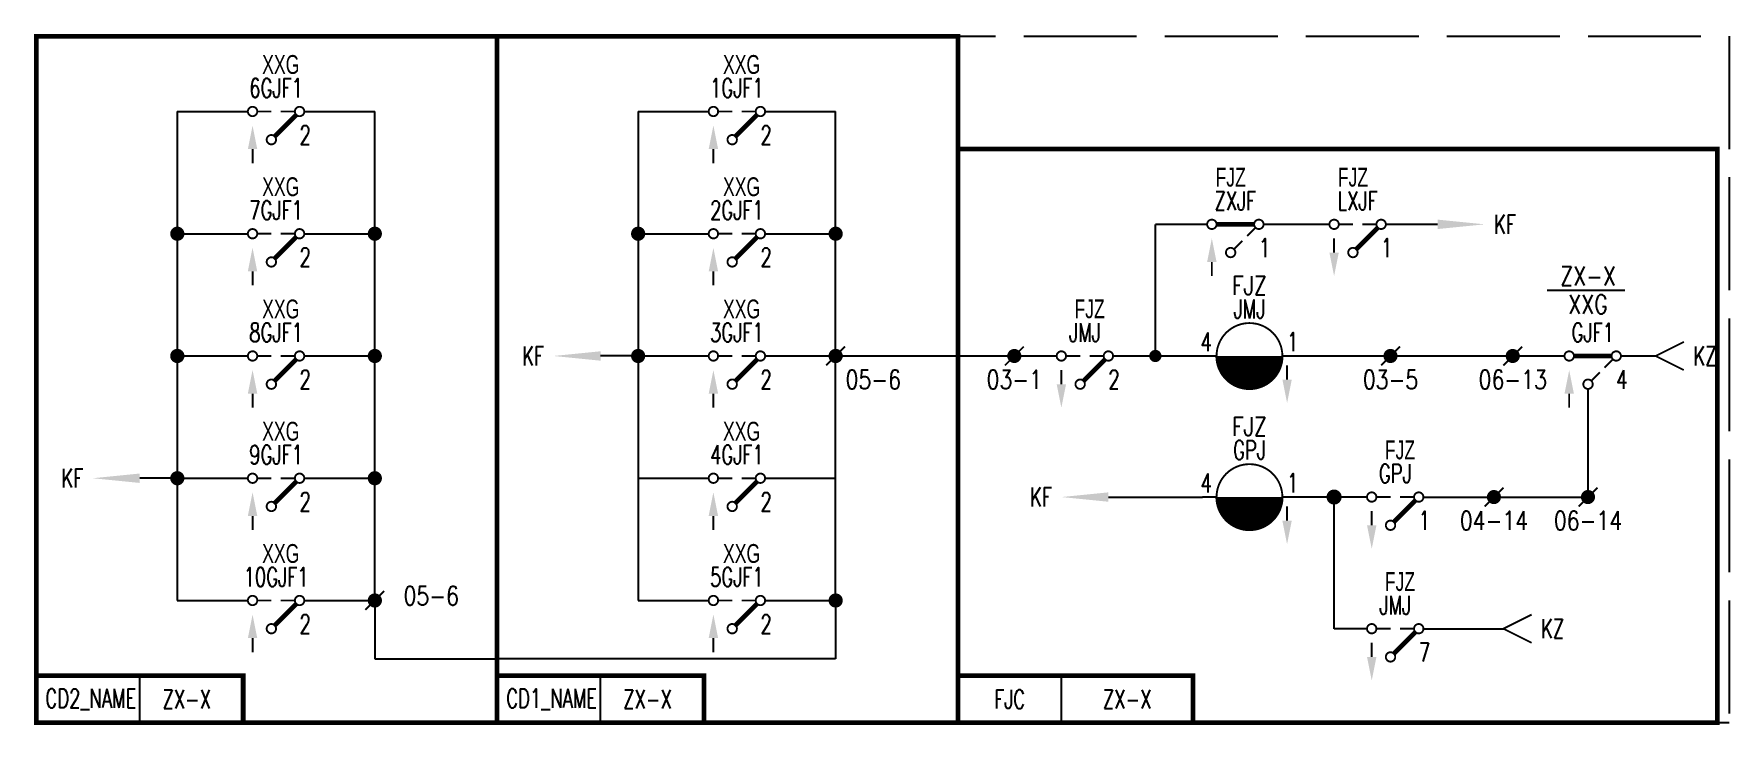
# Model space of a CAD drawing. Header units: millimetres. Extents: x -180 to 0, y -73 to 0.
import ezdxf
from ezdxf.enums import TextEntityAlignment as Align

# ---------------------------------------------------------------- set-up
doc = ezdxf.new("R2010")
doc.units = ezdxf.units.MM
doc.linetypes.add('ACAD_ISO02W100', pattern=[15, 12, -3])
doc.layers.add('hide', color=7, linetype='Continuous')
doc.layers.add('tie', color=7, linetype='Continuous')
doc.styles.add('HZ', font='TXT', dxfattribs={"width": 0.7, "bigfont": 'HZTXT'})

# ---------------------------------------------------------------- blocks, each defined once
blk = doc.blocks.new('D4')
for points, const_width in [([(2.73, 2.73), (0.36, 0.36)], 0.5), ([(0.5, 0), (2, 0)], 0.2), ([(3, 0), (4.5, 0)], 0.2)]:
    blk.add_lwpolyline(points, dxfattribs=dict(const_width=const_width))
at = {"const_width": 0.2}
for points in [[(3, 3.5, -1), (3, 2.5, -1), (3, 3.5)], [(0, 0.5, -1), (0, -0.5, -1), (0, 0.5)], [(5, 0.5, -1), (5, -0.5, -1), (5, 0.5)]]:
    blk.add_lwpolyline(points, format="xyb", dxfattribs=at)
blk = doc.blocks.new('D3')
for points, const_width in [([(1.75, 1.75), (2.69, 2.69)], 0.2), ([(0.32, 0.32), (1.25, 1.25)], 0.2), ([(4.5, 0), (0.5, 0)], 0.5)]:
    blk.add_lwpolyline(points, dxfattribs=dict(const_width=const_width))
at = {"const_width": 0.2}
for points in [[(3, 3.5, -1), (3, 2.5, -1), (3, 3.5)], [(0, 0.5, -1), (0, -0.5, -1), (0, 0.5)], [(5, 0.5, -1), (5, -0.5, -1), (5, 0.5)]]:
    blk.add_lwpolyline(points, format="xyb", dxfattribs=at)

msp = doc.modelspace()

# ---------------------------------------------------------------- linework, layer by layer
at = {"color": 7}
for p, q in [((-165, -8), (-157.5, -8)), ((-165, -8), (-165, -60)), ((-151.5, -8), (-144, -8)), ((-144, -60), (-144, -8)), ((-116, -8), (-108.5, -8)), ((-116, -8), (-116, -60)), ((-102.5, -8), (-95, -8)), ((-95, -60), (-95, -8)), ((-165, -21), (-157.5, -21)), ((-151.5, -21), (-144, -21)), ((-116, -21), (-108.5, -21)), ((-102.5, -21), (-95, -21)), ((-55.5, -20), (-61, -20)), ((-61, -34), (-61, -20)), ((-42.5, -20), (-49.5, -20)), ((-31, -20), (-36.5, -20)), ((-19.34, -27), (-11.08, -27)), ((-165, -34), (-157.5, -34)), ((-151.5, -34), (-144, -34)), ((-116, -34), (-120, -34)), ((-116, -34), (-108.5, -34)), ((-102.5, -34), (-95, -34)), ((-95, -34), (-82, -34)), ((-82, -34), (-71.5, -34)), ((-65.5, -34), (-56, -34)), ((-46, -34), (-17.5, -34)), ((-11.5, -34), (-7.81, -34)), ((-15, -49), (-15, -37.5)), ((-165, -47), (-169, -47)), ((-165, -47), (-157.5, -47)), ((-151.5, -47), (-144, -47)), ((-116, -47), (-108.5, -47)), ((-102.5, -47), (-95, -47)), ((-66, -49), (-56, -49)), ((-38.5, -49), (-46, -49)), ((-42, -63), (-42, -49)), ((-32.5, -49), (-15, -49)), ((-165, -60), (-157.5, -60)), ((-151.5, -60), (-144, -60)), ((-144, -60), (-144, -66.22)), ((-116, -60), (-108.5, -60)), ((-102.5, -60), (-95, -60)), ((-95, -60), (-95, -66.22)), ((-38.5, -63), (-42, -63)), ((-32.5, -63), (-24, -63)), ((-144, -66.22), (-131, -66.22)), ((-95, -66.22), (-131, -66.22)), ((-169, -73), (-169, -68)), ((-120, -73), (-120, -68)), ((-71, -73), (-71, -68))]:
    msp.add_line(p, q, dxfattribs=at)
at = {"const_width": 0.5}
for points in [[(-180, -73), (-131, -73), (-131, 0), (-180, 0), (-180, -73)], [(-131, -73), (-82, -73), (-82, 0), (-131, 0), (-131, -73)], [(-180, -68), (-180, -73), (-158, -73)], [(-131, -68), (-131, -73), (-109, -73)]]:
    msp.add_lwpolyline(points, dxfattribs=at)
at = {"color": 7}
for points, const_width in [([(-157, -8.5, -1), (-157, -7.5, -1), (-157, -8.5)], 0.2), ([(-152, -8.5, -1), (-152, -7.5, -1), (-152, -8.5)], 0.2), ([(-108, -8.5, -1), (-108, -7.5, -1), (-108, -8.5)], 0.2), ([(-103, -8.5, -1), (-103, -7.5, -1), (-103, -8.5)], 0.2), ([(-155, -11.5, -1), (-155, -10.5, -1), (-155, -11.5)], 0.2), ([(-106, -11.5, -1), (-106, -10.5, -1), (-106, -11.5)], 0.2), ([(-157, -21.5, -1), (-157, -20.5, -1), (-157, -21.5)], 0.2), ([(-152, -21.5, -1), (-152, -20.5, -1), (-152, -21.5)], 0.2), ([(-108, -21.5, -1), (-108, -20.5, -1), (-108, -21.5)], 0.2), ([(-103, -21.5, -1), (-103, -20.5, -1), (-103, -21.5)], 0.2), ([(-155, -24.5, -1), (-155, -23.5, -1), (-155, -24.5)], 0.2), ([(-106, -24.5, -1), (-106, -23.5, -1), (-106, -24.5)], 0.2), ([(-51, -35.81, -0.414214), (-52.81, -34)], 3.62), ([(-49.19, -34, -0.414214), (-51, -35.81)], 3.62), ([(-157, -34.5, -1), (-157, -33.5, -1), (-157, -34.5)], 0.2), ([(-152, -34.5, -1), (-152, -33.5, -1), (-152, -34.5)], 0.2), ([(-108, -34.5, -1), (-108, -33.5, -1), (-108, -34.5)], 0.2), ([(-103, -34.5, -1), (-103, -33.5, -1), (-103, -34.5)], 0.2), ([(-17, -34.5, -1), (-17, -33.5, -1), (-17, -34.5)], 0.2), ([(-12, -34.5, -1), (-12, -33.5, -1), (-12, -34.5)], 0.2), ([(-155, -37.5, -1), (-155, -36.5, -1), (-155, -37.5)], 0.2), ([(-106, -37.5, -1), (-106, -36.5, -1), (-106, -37.5)], 0.2), ([(-15, -37.5, -1), (-15, -36.5, -1), (-15, -37.5)], 0.2), ([(-157, -47.5, -1), (-157, -46.5, -1), (-157, -47.5)], 0.2), ([(-152, -47.5, -1), (-152, -46.5, -1), (-152, -47.5)], 0.2), ([(-108, -47.5, -1), (-108, -46.5, -1), (-108, -47.5)], 0.2), ([(-103, -47.5, -1), (-103, -46.5, -1), (-103, -47.5)], 0.2), ([(-51, -50.81, -0.414214), (-52.81, -49)], 3.62), ([(-49.19, -49, -0.414214), (-51, -50.81)], 3.62), ([(-155, -50.5, -1), (-155, -49.5, -1), (-155, -50.5)], 0.2), ([(-106, -50.5, -1), (-106, -49.5, -1), (-106, -50.5)], 0.2), ([(-157, -60.5, -1), (-157, -59.5, -1), (-157, -60.5)], 0.2), ([(-152, -60.5, -1), (-152, -59.5, -1), (-152, -60.5)], 0.2), ([(-108, -60.5, -1), (-108, -59.5, -1), (-108, -60.5)], 0.2), ([(-103, -60.5, -1), (-103, -59.5, -1), (-103, -60.5)], 0.2), ([(-155, -63.5, -1), (-155, -62.5, -1), (-155, -63.5)], 0.2), ([(-106, -63.5, -1), (-106, -62.5, -1), (-106, -63.5)], 0.2)]:
    msp.add_lwpolyline(points, format="xyb", dxfattribs=dict(at, const_width=const_width))
for points, const_width in [([(-155, -8), (-156.5, -8)], 0.2), ([(-154.73, -10.73), (-152.36, -8.36)], 0.5), ([(-152.5, -8), (-154, -8)], 0.2), ([(-106, -8), (-107.5, -8)], 0.2), ([(-105.73, -10.73), (-103.36, -8.36)], 0.5), ([(-103.5, -8), (-105, -8)], 0.2), ([(-157, -12), (-157, -13.5)], 0.2), ([(-108, -12), (-108, -13.5)], 0.2), ([(-82, -12), (-1.25, -12), (-1.25, -73), (-82, -73), (-82, -12), (-82, -12)], 0.5), ([(-155, -21), (-156.5, -21)], 0.2), ([(-154.73, -23.73), (-152.36, -21.36)], 0.5), ([(-152.5, -21), (-154, -21)], 0.2), ([(-106, -21), (-107.5, -21)], 0.2), ([(-105.73, -23.73), (-103.36, -21.36)], 0.5), ([(-103.5, -21), (-105, -21)], 0.2), ([(-42, -23), (-42, -21.5)], 0.2), ([(-157, -25), (-157, -26.5)], 0.2), ([(-108, -25), (-108, -26.5)], 0.2), ([(-55, -24), (-55, -25.5)], 0.2), ([(-4.81, -32.5), (-7.81, -34), (-4.81, -35.5)], 0.2), ([(-155, -34), (-156.5, -34)], 0.2), ([(-154.73, -36.73), (-152.36, -34.36)], 0.5), ([(-152.5, -34), (-154, -34)], 0.2), ([(-106, -34), (-107.5, -34)], 0.2), ([(-105.73, -36.73), (-103.36, -34.36)], 0.5), ([(-103.5, -34), (-105, -34)], 0.2), ([(-96, -35), (-94, -33)], 0.2), ([(-77, -35), (-75, -33)], 0.2), ([(-54.5, -34), (-56, -34)], 0.2), ([(-47.5, -34), (-46, -34)], 0.2), ([(-37, -35), (-35, -33)], 0.2), ([(-24, -35), (-22, -33)], 0.2), ([(-16.5, -34), (-12.5, -34)], 0.5), ([(-12.32, -34.32), (-13.25, -35.25)], 0.2), ([(-71, -37), (-71, -35.5)], 0.2), ([(-47, -36.5), (-47, -35)], 0.2), ([(-13.75, -35.75), (-14.69, -36.69)], 0.2), ([(-157, -38), (-157, -39.5)], 0.2), ([(-108, -38), (-108, -39.5)], 0.2), ([(-17, -38), (-17, -39.5)], 0.2), ([(-155, -47), (-156.5, -47)], 0.2), ([(-154.73, -49.73), (-152.36, -47.36)], 0.5), ([(-152.5, -47), (-154, -47)], 0.2), ([(-106, -47), (-107.5, -47)], 0.2), ([(-105.73, -49.73), (-103.36, -47.36)], 0.5), ([(-103.5, -47), (-105, -47)], 0.2), ([(-26, -50), (-24, -48)], 0.2), ([(-16, -50), (-14, -48)], 0.2), ([(-54.5, -49), (-56, -49)], 0.2), ([(-47.5, -49), (-46, -49)], 0.2), ([(-47, -51.5), (-47, -50)], 0.2), ([(-38, -52), (-38, -50.5)], 0.2), ([(-157, -51), (-157, -52.5)], 0.2), ([(-108, -51), (-108, -52.5)], 0.2), ([(-145, -61), (-143, -59)], 0.2), ([(-155, -60), (-156.5, -60)], 0.2), ([(-154.73, -62.73), (-152.36, -60.36)], 0.5), ([(-152.5, -60), (-154, -60)], 0.2), ([(-106, -60), (-107.5, -60)], 0.2), ([(-105.73, -62.73), (-103.36, -60.36)], 0.5), ([(-103.5, -60), (-105, -60)], 0.2), ([(-21, -61.5), (-24, -63), (-21, -64.5)], 0.2), ([(-157, -64), (-157, -65.5)], 0.2), ([(-108, -64), (-108, -65.5)], 0.2), ([(-38, -66), (-38, -64.5)], 0.2), ([(-180, -68), (-158, -68), (-158, -73)], 0.5), ([(-131, -68), (-109, -68), (-109, -73)], 0.5), ([(-82, -68), (-57, -68), (-57, -73)], 0.5), ([(-82, -68), (-82, -73), (-57, -73)], 0.5)]:
    msp.add_lwpolyline(points, dxfattribs=dict(at, const_width=const_width))
for points, const_width in [([(-165.38, -21, 1), (-164.62, -21, 1)], 0.75), ([(-144.38, -21, 1), (-143.62, -21, 1)], 0.75), ([(-116.38, -21, 1), (-115.62, -21, 1)], 0.75), ([(-95.38, -21, 1), (-94.62, -21, 1)], 0.75), ([(-54.5, -34, 1), (-47.5, -34, 1)], 0.2), ([(-165.38, -34, 1), (-164.62, -34, 1)], 0.75), ([(-144.38, -34, 1), (-143.62, -34, 1)], 0.75), ([(-116.38, -34, 1), (-115.62, -34, 1)], 0.75), ([(-116.38, -34, 1), (-115.62, -34, 1)], 0.75), ([(-95.38, -34, 1), (-94.62, -34, 1)], 0.75), ([(-95.38, -34, 1), (-94.62, -34, 1)], 0.75), ([(-76.38, -34, 1), (-75.63, -34, 1)], 0.75), ([(-61.33, -34, 1), (-60.68, -34, 1)], 0.65), ([(-36.38, -34, 1), (-35.63, -34, 1)], 0.75), ([(-23.38, -34, 1), (-22.63, -34, 1)], 0.75), ([(-165.38, -47, 1), (-164.62, -47, 1)], 0.75), ([(-144.38, -47, 1), (-143.62, -47, 1)], 0.75), ([(-54.5, -49, 1), (-47.5, -49, 1)], 0.2), ([(-42.4, -49, 1), (-41.6, -49, 1)], 0.8), ([(-25.38, -49, 1), (-24.63, -49, 1)], 0.75), ([(-15.38, -49, 1), (-14.63, -49, 1)], 0.75), ([(-144.38, -60, 1), (-143.62, -60, 1)], 0.75), ([(-95.38, -60, 1), (-94.62, -60, 1)], 0.75)]:
    msp.add_lwpolyline(points, format="xyb", close=True, dxfattribs=dict(at, const_width=const_width))
for points in [[(-157.5, -12), (-156.5, -12), (-157, -9.5)], [(-108.5, -12), (-107.5, -12), (-108, -9.5)], [(-31, -20.5), (-31, -19.5), (-26, -20)], [(-55.5, -24), (-54.5, -24), (-55, -21.5)], [(-157.5, -25), (-156.5, -25), (-157, -22.5)], [(-108.5, -25), (-107.5, -25), (-108, -22.5)], [(-41.5, -23), (-42.5, -23), (-42, -25.5)], [(-120, -33.5), (-120, -34.5), (-125, -34)], [(-157.5, -38), (-156.5, -38), (-157, -35.5)], [(-108.5, -38), (-107.5, -38), (-108, -35.5)], [(-17.5, -38), (-16.5, -38), (-17, -35.5)], [(-70.5, -37), (-71.5, -37), (-71, -39.5)], [(-46.5, -36.5), (-47.5, -36.5), (-47, -39)], [(-169, -46.5), (-169, -47.5), (-174, -47)], [(-157.5, -51), (-156.5, -51), (-157, -48.5)], [(-108.5, -51), (-107.5, -51), (-108, -48.5)], [(-66, -48.5), (-66, -49.5), (-71, -49)], [(-46.5, -51.5), (-47.5, -51.5), (-47, -54)], [(-37.5, -52), (-38.5, -52), (-38, -54.5)], [(-157.5, -64), (-156.5, -64), (-157, -61.5)], [(-108.5, -64), (-107.5, -64), (-108, -61.5)], [(-37.5, -66), (-38.5, -66), (-38, -68.5)]]:
    msp.add_solid(points, dxfattribs=at)
at = {"layer": 'hide', "color": 3, "linetype": 'ACAD_ISO02W100'}
msp.add_lwpolyline([(-180, 0), (0, 0), (0, -73), (-180, -73)], close=True, dxfattribs=at)

# ---------------------------------------------------------------- block references
at = {"color": 7, "rotation": 180}
for name, p in [('D3', (-50, -20)), ('D4', (-37, -20)), ('D4', (-66, -34)), ('D4', (-33, -49)), ('D4', (-33, -63))]:
    msp.add_blockref(name, p, dxfattribs=at)

# ---------------------------------------------------------------- texts
at = {"color": 3, "width": 0.7}
for s, p in [('XXG', (-154, -3)), ('XXG', (-105, -3)), ('FJZ', (-53, -15)), ('FJZ', (-40, -15)), ('XXG', (-154, -16)), ('XXG', (-105, -16)), ('XXG', (-154, -29)), ('XXG', (-105, -29)), ('FJZ', (-68, -29)), ('XXG', (-154, -42)), ('XXG', (-105, -42)), ('FJZ', (-35, -44)), ('XXG', (-154, -55)), ('XXG', (-105, -55)), ('FJZ', (-35, -58))]:
    msp.add_text(s, height=2, dxfattribs=at).set_placement(p, align=Align.MIDDLE)
at = {"color": 7, "style": 'HZ', "width": 0.7}
for s, p in [('6GJF1', (-154.5, -6.5)), ('1GJF1', (-105.5, -6.5)), ('7GJF1', (-154.5, -19.5)), ('2GJF1', (-105.5, -19.5)), ('ZXJF', (-52.5, -18.5)), ('LXJF', (-39.5, -18.5)), ('JMJ', (-51, -30)), ('8GJF1', (-154.5, -32.5)), ('3GJF1', (-105.5, -32.5)), ('JMJ', (-68.5, -32.5)), ('GJF1', (-14.5, -32.5)), ('GPJ', (-51, -45)), ('9GJF1', (-154.5, -45.5)), ('4GJF1', (-105.5, -45.5)), ('GPJ', (-35.5, -47.5)), ('10GJF1', (-154.5, -58.5)), ('5GJF1', (-105.5, -58.5)), ('JMJ', (-35.5, -61.5))]:
    msp.add_text(s, height=2, dxfattribs=at).set_placement(p, align=Align.CENTER)
for s, p in [('2', (-152, -11.5)), ('2', (-103, -11.5)), ('KF', (-25, -21)), ('1', (-50, -23.5)), ('1', (-37, -23.5)), ('2', (-152, -24.5)), ('2', (-103, -24.5)), ('1', (-47, -33.5)), ('KZ', (-3.81, -35)), ('2', (-152, -37.5)), ('2', (-103, -37.5)), ('2', (-66, -37.5)), ('4', (-12, -37.5)), ('1', (-47, -48.5)), ('2', (-152, -50.5)), ('2', (-103, -50.5)), ('1', (-33, -52.5)), ('2', (-152, -63.5)), ('2', (-103, -63.5)), ('KZ', (-20, -64)), ('7', (-33, -66.5))]:
    msp.add_text(s, height=2, dxfattribs=at).set_placement(p)
at = {"color": 5, "style": 'HZ', "width": 0.8}
msp.add_text('ZX-X', height=2, dxfattribs=at).set_placement((-15, -26.5), align=Align.CENTER)
at = {"color": 3, "style": 'HZ', "width": 0.8}
for s, p in [('FJZ', (-51, -27.5)), ('XXG', (-15, -29.5)), ('FJZ', (-51, -42.5))]:
    msp.add_text(s, height=2, dxfattribs=at).set_placement(p, align=Align.CENTER)
at = {"color": 7, "style": 'HZ', "width": 0.7}
for s, p in [('4', (-55, -33.5)), ('KF', (-126, -35)), ('KF', (-175, -48)), ('4', (-55, -48.5)), ('KF', (-72, -50))]:
    msp.add_text(s, height=2, dxfattribs=at).set_placement(p, align=Align.RIGHT)
at = {"color": 3, "style": 'HZ', "width": 0.7}
for s, p in [('CD2_NAME', (-174.2, -70.5)), ('ZX-X', (-164, -70.5)), ('CD1_NAME', (-125.2, -70.5)), ('ZX-X', (-115, -70.5))]:
    msp.add_text(s, height=2, dxfattribs=at).set_placement(p, align=Align.MIDDLE)
at = {"color": 7, "style": 'HZ', "width": 0.7}
msp.add_text('FJC', height=2, dxfattribs=at).set_placement((-76.5, -70.5), align=Align.MIDDLE)
at = {"color": 5, "style": 'HZ', "width": 0.7}
msp.add_text('ZX-X', height=2, dxfattribs=at).set_placement((-64, -70.5), align=Align.MIDDLE)
at = {"layer": 'tie', "color": 3, "style": 'HZ', "width": 0.8}
for s, p in [('05-6', (-91, -37.5)), ('03-1', (-76, -37.5)), ('03-5', (-36, -37.5)), ('06-13', (-23, -37.5)), ('04-14', (-25, -52.5)), ('06-14', (-15, -52.5)), ('05-6', (-138, -60.5))]:
    msp.add_text(s, height=2, dxfattribs=at).set_placement(p, align=Align.CENTER)

doc.saveas('drawing.dxf')
